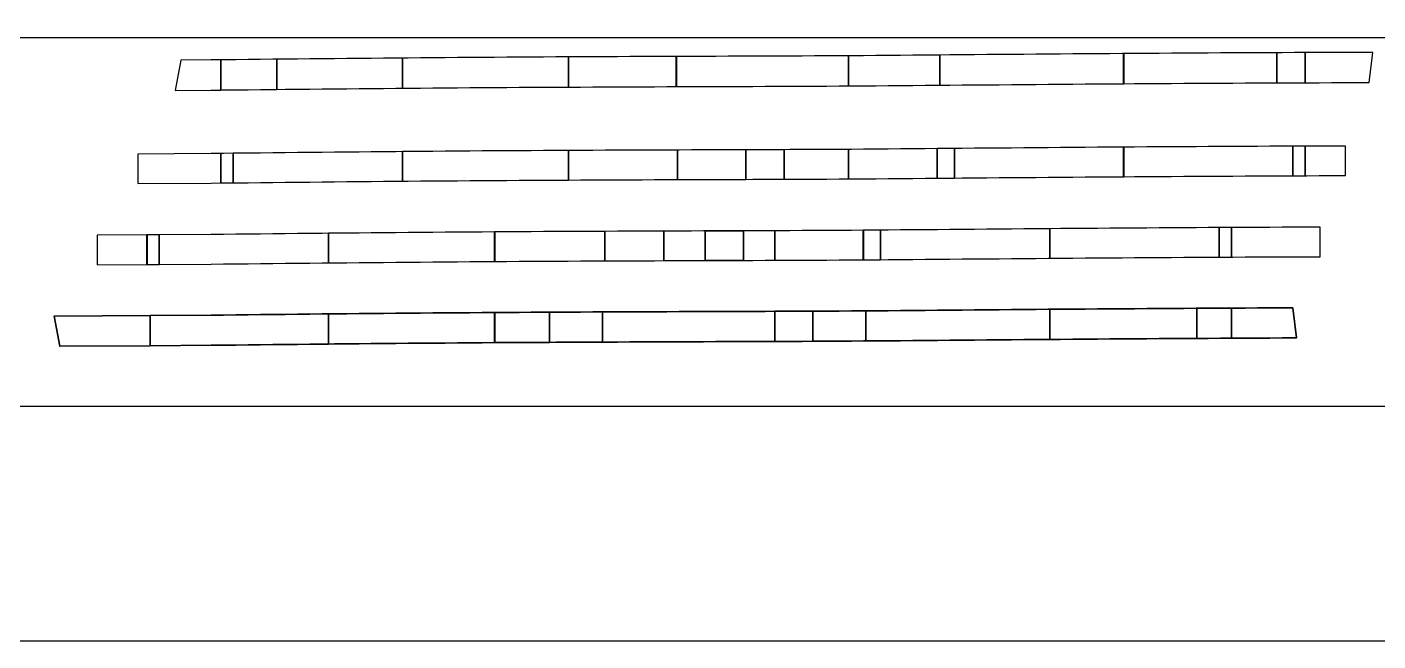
# Model space of a CAD drawing. Extents: x -158665 to 747974, y -1078007 to -307893.
# Drawn here: x 119904 to 229661, y -679459 to -629569 of the extents above; entities that cross this region are included whole.
import ezdxf

# ---------------------------------------------------------------- set-up
doc = ezdxf.new("R2010")
doc.units = 0
doc.header["$LTSCALE"] = 0.02
doc.header["$MEASUREMENT"] = 0
doc.layers.get('0').update_dxf_attribs({"linetype": 'CONTINUOUS'})
doc.layers.add('1图框轮廓', color=7, linetype='CONTINUOUS', lineweight=35)

msp = doc.modelspace()

# ---------------------------------------------------------------- linework, layer by layer
msp.add_lwpolyline([(37548.5, -679459.3), (284613, -679459.3), (284613, -423539.7), (37548.5, -423539.7)], close=True)
at = {"color": 7, "ltscale": 3}
msp.add_lwpolyline([(233013.9, -630449.1), (118958.6, -630449.1), (118958.6, -660367.3), (233013.9, -660367.3)], close=True, dxfattribs=at)
at = {"color": 181, "ltscale": 3}
for points in [[(140210.5, -632190.1), (139875.9, -632193.6), (138875.9, -632204.2), (137875.9, -632214.9), (136875.9, -632225.6), (135875.9, -632236.4), (135654.7, -632238.7), (135654.7, -634686.8), (135875.9, -634684.5), (136875.9, -634673.7), (137875.9, -634663), (138875.9, -634652.3), (139875.9, -634641.7), (140210.5, -634638.2)], [(223743, -631648.3), (222875.9, -631651.8), (221875.9, -631655.9), (221441.5, -631657.8), (221441.5, -634105.9), (221875.9, -634104), (222875.9, -634099.9), (223743, -634096.3)], [(229242, -631628.2), (228875.9, -631629.4), (227875.9, -631632.9), (226875.9, -631636.5), (225875.9, -631640.1), (224875.9, -631643.9), (223875.9, -631647.7), (223749, -631648.2), (223749, -634096.3), (223875.9, -634095.8), (224875.9, -634092), (225875.9, -634088.2), (226875.9, -634084.6), (227875.9, -634081), (228875.9, -634077.5), (228953.2, -634077.2)], [(135648.7, -632238.8), (134875.9, -632246.9), (132410.5, -632262.9), (131952.5, -634714), (134875.9, -634695), (135648.7, -634686.9)]]:
    msp.add_lwpolyline(points, close=True, dxfattribs=at)
at = {"color": 1, "ltscale": 3}
for points in [[(150397.3, -632091.2), (149875.9, -632095.7), (148875.9, -632104.6), (147875.9, -632113.7), (146875.9, -632123), (145875.9, -632132.6), (144875.9, -632142.3), (143875.9, -632152.3), (142875.9, -632162.4), (141875.9, -632172.7), (140875.9, -632183.1), (140210.5, -632190.1), (140210.5, -634638.2), (140875.9, -634631.2), (141875.9, -634620.8), (142875.9, -634610.5), (143875.9, -634600.4), (144875.9, -634590.4), (145875.9, -634580.7), (146875.9, -634571.1), (147875.9, -634561.8), (148875.9, -634552.7), (149875.9, -634543.8), (150397.3, -634539.3)], [(163897.3, -632000.1), (163875.9, -632000.2), (162875.9, -632005.3), (161875.9, -632010.6), (160875.9, -632016.2), (159875.9, -632022), (158875.9, -632028.1), (157875.9, -632034.5), (156875.9, -632041.2), (155875.9, -632048.1), (154875.9, -632055.4), (153875.9, -632062.9), (152875.9, -632070.7), (151875.9, -632078.8), (150875.9, -632087.1), (150403.3, -632091.2), (150403.3, -634539.2), (150875.9, -634535.2), (151875.9, -634526.9), (152875.9, -634518.8), (153875.9, -634511), (154875.9, -634503.5), (155875.9, -634496.2), (156875.9, -634489.3), (157875.9, -634482.6), (158875.9, -634476.2), (159875.9, -634470.1), (160875.9, -634464.3), (161875.9, -634458.7), (162875.9, -634453.4), (163897.3, -634448.2)], [(172652.5, -631964.1), (171875.9, -631966.9), (170875.9, -631970.5), (169875.9, -631974.2), (168875.9, -631978.1), (167875.9, -631982.2), (166875.9, -631986.4), (165875.9, -631990.8), (164875.9, -631995.4), (163903.3, -632000.1), (163903.3, -634448.1), (164875.9, -634443.5), (165875.9, -634438.9), (166875.9, -634434.5), (167875.9, -634430.3), (168875.9, -634426.2), (169875.9, -634422.3), (170875.9, -634418.6), (171875.9, -634415), (172652.5, -634412.2)], [(208997.3, -631727.5), (208875.8, -631728.3), (207875.9, -631735.4), (206875.9, -631742.7), (205875.9, -631750.2), (204875.9, -631757.9), (203875.9, -631765.7), (202875.9, -631773.7), (201875.9, -631781.8), (200875.9, -631790), (199875.9, -631798.4), (198875.9, -631806.8), (197875.9, -631815.3), (196875.9, -631823.8), (195875.9, -631832.4), (194875.9, -631841), (194058.5, -631848.1), (194058.5, -634296.1), (194875.9, -634289.1), (195875.9, -634280.5), (196875.9, -634271.9), (197875.9, -634263.4), (198875.9, -634254.9), (199875.9, -634246.5), (200875.9, -634238.1), (201875.9, -634229.9), (202875.9, -634221.8), (203875.9, -634213.8), (204875.9, -634206), (205875.9, -634198.3), (206875.9, -634190.8), (207875.9, -634183.5), (208875.8, -634176.4), (208997.3, -634175.5)], [(221441.5, -631657.8), (220875.9, -631660.3), (219875.9, -631664.8), (218875.9, -631669.5), (217875.9, -631674.4), (216875.9, -631679.5), (215875.9, -631684.8), (214875.9, -631690.4), (213875.9, -631696.1), (212875.9, -631702.1), (211875.9, -631708.3), (210875.9, -631714.8), (209875.9, -631721.4), (209003.3, -631727.4), (209003.3, -634175.5), (209875.9, -634169.5), (210875.9, -634162.9), (211875.9, -634156.4), (212875.9, -634150.2), (213875.9, -634144.2), (214875.9, -634138.5), (215875.9, -634132.9), (216875.9, -634127.6), (217875.9, -634122.5), (218875.9, -634117.6), (219875.9, -634112.9), (220875.9, -634108.4), (221441.5, -634105.9)]]:
    msp.add_lwpolyline(points, close=True, dxfattribs=at)
at = {"color": 2, "ltscale": 3}
for points in [[(186647.3, -631907.9), (185875.9, -631913.5), (184875.9, -631918.4), (183875.9, -631923), (182875.9, -631927.3), (181875.9, -631931.4), (180875.9, -631935.3), (179875.9, -631939), (178875.9, -631942.6), (177875.9, -631946.1), (176875.9, -631949.6), (175875.9, -631953), (174875.9, -631956.4), (173875.9, -631959.8), (172875.9, -631963.3), (172658.5, -631964.1), (172658.5, -634412.1), (172875.9, -634411.4), (173875.9, -634407.9), (174875.9, -634404.5), (175875.9, -634401.1), (176875.9, -634397.7), (177875.9, -634394.2), (178875.9, -634390.7), (179875.9, -634387.1), (180875.9, -634383.4), (181875.9, -634379.5), (182875.9, -634375.4), (183875.9, -634371.1), (184875.9, -634366.5), (185875.9, -634361.6), (186647.3, -634355.9)], [(194052.5, -631848.1), (193875.9, -631849.6), (192875.9, -631858.1), (191875.9, -631866.5), (190875.9, -631874.8), (189875.9, -631882.9), (188875.9, -631890.9), (187875.9, -631898.7), (186875.9, -631906.2), (186653.3, -631907.8), (186653.3, -634355.9), (186875.9, -634354.3), (187875.9, -634346.8), (188875.9, -634339), (189875.9, -634331), (190875.9, -634322.9), (191875.9, -634314.6), (192875.9, -634306.2), (193875.9, -634297.7), (194052.5, -634296.1)]]:
    msp.add_lwpolyline(points, close=True, dxfattribs=at)
at = {"color": 3, "ltscale": 3}
for points in [[(135648.7, -639841.1), (134875.9, -639849.2), (128904.2, -639888), (128904.2, -642288), (134875.9, -642249.2), (135648.7, -642241.1)], [(136650.3, -639830.3), (135875.9, -639838.7), (135654.7, -639841), (135654.7, -642241), (135875.9, -642238.7), (136650.3, -642230.3)], [(150397.3, -639693.5), (149875.9, -639698), (148875.9, -639706.9), (147875.9, -639716), (146875.9, -639725.3), (145875.9, -639734.9), (144875.9, -639744.6), (143875.9, -639754.6), (142875.9, -639764.7), (141875.9, -639775), (140875.9, -639785.4), (139875.9, -639795.9), (138875.9, -639806.5), (137875.9, -639817.2), (136875.9, -639827.9), (136650.3, -639830.3), (136650.3, -642230.3), (136875.9, -642227.9), (137875.9, -642217.2), (138875.9, -642206.5), (139875.9, -642195.9), (140875.9, -642185.4), (141875.9, -642175), (142875.9, -642164.7), (143875.9, -642154.6), (144875.9, -642144.6), (145875.9, -642134.9), (146875.9, -642125.3), (147875.9, -642116), (148875.9, -642106.9), (149875.9, -642098), (150397.3, -642093.5)], [(163897.3, -639602.4), (163875.9, -639602.5), (162875.9, -639607.6), (161875.9, -639612.9), (160875.9, -639618.5), (159875.9, -639624.3), (158875.9, -639630.4), (157875.9, -639636.8), (156875.9, -639643.5), (155875.9, -639650.4), (154875.9, -639657.7), (153875.9, -639665.2), (152875.9, -639673), (151875.9, -639681.1), (150875.9, -639689.4), (150403.3, -639693.5), (150403.3, -642093.5), (150875.9, -642089.4), (151875.9, -642081.1), (152875.9, -642073), (153875.9, -642065.2), (154875.9, -642057.7), (155875.9, -642050.4), (156875.9, -642043.5), (157875.9, -642036.8), (158875.9, -642030.4), (159875.9, -642024.3), (160875.9, -642018.5), (161875.9, -642012.9), (162875.9, -642007.6), (163875.9, -642002.5), (163897.3, -642002.4)], [(172749, -639566), (171875.9, -639569.2), (170875.9, -639572.8), (169875.9, -639576.5), (168875.9, -639580.4), (167875.9, -639584.5), (166875.9, -639588.7), (165875.9, -639593.1), (164875.9, -639597.7), (163903.3, -639602.4), (163903.3, -642002.4), (164875.9, -641997.7), (165875.9, -641993.1), (166875.9, -641988.7), (167875.9, -641984.5), (168875.9, -641980.4), (169875.9, -641976.5), (170875.9, -641972.8), (171875.9, -641969.2), (172749, -641966)], [(178293.3, -639546.9), (177875.9, -639548.4), (176875.9, -639551.9), (175875.9, -639555.3), (174875.9, -639558.7), (173875.9, -639562.1), (172875.9, -639565.6), (172755, -639566), (172755, -641966), (172875.9, -641965.6), (173875.9, -641962.1), (174875.9, -641958.7), (175875.9, -641955.3), (176875.9, -641951.9), (177875.9, -641948.4), (178293.3, -641946.9)], [(186647.3, -639510.2), (185875.9, -639515.8), (184875.9, -639520.7), (183875.9, -639525.3), (182875.9, -639529.6), (181875.9, -639533.7), (181406, -639535.5), (181406, -641935.5), (181875.9, -641933.7), (182875.9, -641929.6), (183875.9, -641925.3), (184875.9, -641920.7), (185875.9, -641915.8), (186647.3, -641910.2)], [(193849, -639452.1), (192875.9, -639460.4), (191875.9, -639468.8), (190875.9, -639477.1), (189875.9, -639485.2), (188875.9, -639493.2), (187875.9, -639501), (186875.9, -639508.5), (186653.3, -639510.1), (186653.3, -641910.1), (186875.9, -641908.5), (187875.9, -641901), (188875.9, -641893.2), (189875.9, -641885.2), (190875.9, -641877.1), (191875.9, -641868.8), (192875.9, -641860.4), (193849, -641852.1)], [(195250.3, -639440.1), (194875.9, -639443.3), (193875.9, -639451.9), (193855, -639452.1), (193855, -641852.1), (193875.9, -641851.9), (194875.9, -641843.3), (195250.3, -641840.1)], [(208997.3, -639329.7), (208875.8, -639330.6), (207875.9, -639337.7), (206875.9, -639345), (205875.9, -639352.5), (204875.9, -639360.2), (203875.9, -639368), (202875.9, -639376), (201875.9, -639384.1), (200875.9, -639392.3), (199875.9, -639400.7), (198875.9, -639409.1), (197875.9, -639417.6), (196875.9, -639426.1), (195875.9, -639434.7), (195250.3, -639440.1), (195250.3, -641840.1), (195875.9, -641834.7), (196875.9, -641826.1), (197875.9, -641817.6), (198875.9, -641809.1), (199875.9, -641800.7), (200875.9, -641792.3), (201875.9, -641784.1), (202875.9, -641776), (203875.9, -641768), (204875.9, -641760.2), (205875.9, -641752.5), (206875.9, -641745), (207875.9, -641737.7), (208875.8, -641730.6), (208997.3, -641729.7)], [(222750.3, -639254.6), (221875.9, -639258.2), (220875.9, -639262.6), (219875.9, -639267.1), (218875.9, -639271.8), (217875.9, -639276.7), (216875.9, -639281.8), (215875.9, -639287.1), (214875.9, -639292.7), (213875.9, -639298.4), (212875.9, -639304.4), (211875.9, -639310.6), (210875.9, -639317.1), (209875.9, -639323.7), (209003.3, -639329.7), (209003.3, -641729.7), (209875.9, -641723.7), (210875.9, -641717.1), (211875.9, -641710.6), (212875.9, -641704.4), (213875.9, -641698.4), (214875.9, -641692.7), (215875.9, -641687.1), (216875.9, -641681.8), (217875.9, -641676.7), (218875.9, -641671.8), (219875.9, -641667.1), (220875.9, -641662.6), (221875.9, -641658.2), (222750.3, -641654.6)], [(223743, -639250.5), (222875.9, -639254.1), (222750.3, -639254.6), (222750.3, -641654.6), (222875.9, -641654.1), (223743, -641650.5)], [(227033.6, -639238.2), (226875.9, -639238.8), (225875.9, -639242.4), (224875.9, -639246.2), (223875.9, -639250), (223749, -639250.5), (223749, -641650.5), (223875.9, -641650), (224875.9, -641646.2), (225875.9, -641642.4), (226875.9, -641638.8), (227033.6, -641638.2)], [(130650.3, -646460.9), (129654.9, -646467.4), (129654.9, -648867.4), (130650.3, -648860.9)], [(144397.3, -646333.6), (143875.9, -646338.9), (142875.9, -646349), (141875.9, -646359.3), (140875.9, -646369.7), (139875.9, -646380.2), (138875.9, -646390.8), (137875.9, -646401.5), (136875.9, -646412.2), (135875.9, -646423), (134875.9, -646433.5), (130650.3, -646460.9), (130650.3, -648860.9), (134875.9, -648833.5), (135875.9, -648823), (136875.9, -648812.2), (137875.9, -648801.5), (138875.9, -648790.8), (139875.9, -648780.2), (140875.9, -648769.7), (141875.9, -648759.3), (142875.9, -648749), (143875.9, -648738.9), (144397.3, -648733.6)], [(157897.3, -646220.9), (157875.9, -646221.1), (156875.9, -646227.8), (155875.9, -646234.7), (154875.9, -646242), (153875.9, -646249.5), (152875.9, -646257.3), (151875.9, -646265.4), (150875.9, -646273.7), (149875.9, -646282.3), (148875.9, -646291.2), (147875.9, -646300.3), (146875.9, -646309.6), (145875.9, -646319.2), (144875.9, -646328.9), (144403.3, -646333.6), (144403.3, -648733.6), (144875.9, -648728.9), (145875.9, -648719.2), (146875.9, -648709.6), (147875.9, -648700.3), (148875.9, -648691.2), (149875.9, -648682.3), (150875.9, -648673.7), (151875.9, -648665.4), (152875.9, -648657.3), (153875.9, -648649.5), (154875.9, -648642), (155875.9, -648634.7), (156875.9, -648627.8), (157897.3, -648620.9)], [(166848.5, -646173.1), (165875.9, -646177.4), (164875.9, -646182), (163875.9, -646186.8), (162875.9, -646191.9), (161875.9, -646197.2), (160875.9, -646202.8), (159875.9, -646208.6), (158875.9, -646214.7), (157903.3, -646220.9), (157903.3, -648620.9), (158875.9, -648614.7), (159875.9, -648608.6), (160875.9, -648602.8), (161875.9, -648597.2), (162875.9, -648591.9), (163875.9, -648586.8), (164875.9, -648582), (165875.9, -648577.4), (166848.5, -648573.1)], [(171650.3, -646154.3), (170875.9, -646157.1), (169875.9, -646160.8), (168875.9, -646164.7), (167875.9, -646168.8), (166875.9, -646173), (166854.5, -646173.1), (166854.5, -648573.1), (166875.9, -648573), (167875.9, -648568.8), (168875.9, -648564.7), (169875.9, -648560.8), (170875.9, -648557.1), (171650.3, -648554.3)], [(174994.5, -646142.6), (174875.9, -646143), (173875.9, -646146.4), (172875.9, -646149.9), (171875.9, -646153.5), (171650.3, -646154.3), (171650.3, -648554.3), (171875.9, -648553.5), (172875.9, -648549.9), (173875.9, -648546.4), (174875.9, -648543), (174994.5, -648542.6)], [(180647.3, -646122.7), (179875.9, -646125.6), (178875.9, -646129.2), (178107.2, -646131.8), (178107.2, -648531.8), (178875.9, -648529.2), (179875.9, -648525.6), (180647.3, -648522.7)], [(187848.5, -646085.5), (186875.9, -646092.8), (185875.9, -646100.1), (184875.9, -646105), (183875.9, -646109.6), (182875.9, -646113.9), (181875.9, -646118), (180875.9, -646121.9), (180653.3, -646122.7), (180653.3, -648522.7), (180875.9, -648521.9), (181875.9, -648518), (182875.9, -648513.9), (183875.9, -648509.6), (184875.9, -648505), (185875.9, -648500.1), (186875.9, -648492.8), (187848.5, -648485.5)], [(189250.3, -646074.5), (188875.9, -646077.5), (187875.9, -646085.3), (187854.5, -646085.4), (187854.5, -648485.4), (187875.9, -648485.3), (188875.9, -648477.5), (189250.3, -648474.5)], [(202997.3, -645959.3), (202875.9, -645960.3), (201875.9, -645968.4), (200875.9, -645976.6), (199875.9, -645985), (198875.9, -645993.4), (197875.9, -646001.9), (196875.9, -646010.4), (195875.9, -646019), (194875.9, -646027.6), (193875.9, -646036.2), (192875.9, -646044.7), (191875.9, -646053.1), (190875.9, -646061.4), (189875.9, -646069.5), (189250.3, -646074.5), (189250.3, -648474.5), (189875.9, -648469.5), (190875.9, -648461.4), (191875.9, -648453.1), (192875.9, -648444.7), (193875.9, -648436.2), (194875.9, -648427.6), (195875.9, -648419), (196875.9, -648410.4), (197875.9, -648401.9), (198875.9, -648393.4), (199875.9, -648385), (200875.9, -648376.6), (201875.9, -648368.4), (202875.9, -648360.3), (202997.3, -648359.3)], [(216750.3, -645866.7), (215875.9, -645871.4), (214875.9, -645877), (213875.9, -645882.7), (212875.9, -645888.7), (211875.9, -645894.9), (210875.9, -645901.4), (209875.9, -645908), (208875.8, -645914.9), (207875.9, -645922), (206875.9, -645929.3), (205875.9, -645936.8), (204875.9, -645944.5), (203875.9, -645952.3), (203003.3, -645959.2), (203003.3, -648359.2), (203875.9, -648352.3), (204875.9, -648344.5), (205875.9, -648336.8), (206875.9, -648329.3), (207875.9, -648322), (208875.8, -648314.9), (209875.9, -648308), (210875.9, -648301.4), (211875.9, -648294.9), (212875.9, -648288.7), (213875.9, -648282.7), (214875.9, -648277), (215875.9, -648271.4), (216750.3, -648266.7)], [(217748.5, -645861.6), (216875.9, -645866.1), (216750.3, -645866.7), (216750.3, -648266.7), (216875.9, -648266.1), (217748.5, -648261.6)], [(224955.2, -645830.2), (224875.9, -645830.5), (223875.9, -645834.3), (222875.9, -645838.4), (221875.9, -645842.5), (220875.9, -645846.9), (219875.9, -645851.4), (218875.9, -645856.1), (217875.9, -645861), (217754.5, -645861.6), (217754.5, -648261.6), (217875.9, -648261), (218875.9, -648256.1), (219875.9, -648251.4), (220875.9, -648246.9), (221875.9, -648242.5), (222875.9, -648238.4), (223875.9, -648234.3), (224875.9, -648230.5), (224955.2, -648230.2)], [(129648.9, -646467.4), (125608.5, -646493.7), (125608.5, -648893.7), (129648.9, -648867.4)]]:
    msp.add_lwpolyline(points, close=True, dxfattribs=at)
at = {"color": 5, "ltscale": 3}
msp.add_lwpolyline([(181406, -639535.5), (180875.9, -639537.6), (179875.9, -639541.3), (178875.9, -639544.9), (178293.3, -639546.9), (178293.3, -641946.9), (178875.9, -641944.9), (179875.9, -641941.3), (180875.9, -641937.6), (181406, -641935.5)], close=True, dxfattribs=at)
at = {"layer": '1图框轮廓', "color": 5}
msp.add_lwpolyline([(178107.2, -646131.8), (177875.9, -646132.7), (176875.9, -646136.2), (175875.9, -646139.6), (174994.5, -646142.6), (174994.5, -648542.6), (175875.9, -648539.6), (176875.9, -648536.2), (177875.9, -648532.7), (178107.2, -648531.8)], close=True, dxfattribs=at)
at = {"layer": '1图框轮廓', "color": 183}
for points in [[(129897.6, -653014.4), (122100.6, -653065), (122557.5, -655510.1), (129897.6, -655462.4)], [(217748.5, -652410.1), (216875.9, -652414.6), (215875.9, -652419.9), (214947.6, -652425.1), (214947.6, -654873.1), (215875.9, -654867.9), (216875.9, -654862.6), (217748.5, -654858.2)], [(222746.9, -652387.4), (221875.9, -652391), (220875.9, -652395.4), (219875.9, -652399.9), (218875.9, -652404.6), (217875.9, -652409.5), (217754.5, -652410.1), (217754.5, -654858.2), (217875.9, -654857.5), (218875.9, -654852.6), (219875.9, -654847.9), (220875.9, -654843.4), (221875.9, -654839), (222875.9, -654834.9), (223035.5, -654834.3)]]:
    msp.add_lwpolyline(points, close=True, dxfattribs=at)
at = {"layer": '1图框轮廓', "color": 1}
for points in [[(144397.3, -652882.2), (143875.9, -652887.4), (142875.9, -652897.5), (141875.9, -652907.8), (140875.9, -652918.2), (139875.9, -652928.7), (138875.9, -652939.3), (137875.9, -652950), (136875.9, -652960.7), (135875.9, -652971.5), (134875.9, -652982), (129903.6, -653014.3), (129903.6, -655462.4), (134875.9, -655430), (135875.9, -655419.5), (136875.9, -655408.7), (137875.9, -655398), (138875.9, -655387.3), (139875.9, -655376.7), (140875.9, -655366.2), (141875.9, -655355.8), (142875.9, -655345.5), (143875.9, -655335.4), (144397.3, -655330.2)], [(157897.3, -652769.5), (157875.9, -652769.6), (156875.9, -652776.3), (155875.9, -652783.2), (154875.9, -652790.5), (153875.9, -652798), (152875.9, -652805.8), (151875.9, -652813.9), (150875.9, -652822.2), (149875.9, -652830.8), (148875.9, -652839.7), (147875.9, -652848.8), (146875.9, -652858.1), (145875.9, -652867.7), (144875.9, -652877.4), (144403.3, -652882.1), (144403.3, -655330.2), (144875.9, -655325.4), (145875.9, -655315.7), (146875.9, -655306.1), (147875.9, -655296.8), (148875.9, -655287.7), (149875.9, -655278.8), (150875.9, -655270.2), (151875.9, -655261.9), (152875.9, -655253.8), (153875.9, -655246), (154875.9, -655238.5), (155875.9, -655231.2), (156875.9, -655224.3), (157897.3, -655217.5)], [(162347.6, -652743.2), (161875.9, -652745.7), (160875.9, -652751.3), (159875.9, -652757.1), (158875.9, -652763.2), (157903.3, -652769.4), (157903.3, -655217.5), (158875.9, -655211.2), (159875.9, -655205.1), (160875.9, -655199.3), (161875.9, -655193.7), (162347.6, -655191.2)], [(188052.5, -652632.4), (187875.9, -652633.8), (186875.9, -652641.3), (185875.9, -652648.6), (184875.9, -652653.5), (183875.9, -652658.1), (183747.6, -652658.6), (183747.6, -655106.7), (183875.9, -655106.1), (184875.9, -655101.5), (185875.9, -655096.6), (186875.9, -655089.3), (187875.9, -655081.8), (188052.5, -655080.5)], [(202997.3, -652507.8), (202875.9, -652508.8), (201875.9, -652516.9), (200875.9, -652525.1), (199875.9, -652533.5), (198875.9, -652541.9), (197875.9, -652550.4), (196875.9, -652558.9), (195875.9, -652567.5), (194875.9, -652576.1), (193875.9, -652584.7), (192875.9, -652593.2), (191875.9, -652601.6), (190875.9, -652609.9), (189875.9, -652618), (188875.9, -652626), (188058.5, -652632.4), (188058.5, -655080.4), (188875.9, -655074), (189875.9, -655066), (190875.9, -655057.9), (191875.9, -655049.6), (192875.9, -655041.2), (193875.9, -655032.7), (194875.9, -655024.1), (195875.9, -655015.5), (196875.9, -655006.9), (197875.9, -654998.4), (198875.9, -654989.9), (199875.9, -654981.5), (200875.9, -654973.1), (201875.9, -654964.9), (202875.9, -654956.8), (202997.3, -654955.9)], [(214947.6, -652425.1), (214875.9, -652425.5), (213875.9, -652431.2), (212875.9, -652437.2), (211875.9, -652443.4), (210875.9, -652449.9), (209875.9, -652456.5), (208875.8, -652463.4), (207875.9, -652470.5), (206875.9, -652477.8), (205875.9, -652485.3), (204875.9, -652493), (203875.9, -652500.8), (203003.3, -652507.8), (203003.3, -654955.8), (203875.9, -654948.8), (204875.9, -654941), (205875.9, -654933.3), (206875.9, -654925.8), (207875.9, -654918.5), (208875.8, -654911.4), (209875.9, -654904.5), (210875.9, -654897.9), (211875.9, -654891.4), (212875.9, -654885.2), (213875.9, -654879.2), (214875.9, -654873.5), (214947.6, -654873.1)]]:
    msp.add_lwpolyline(points, close=True, dxfattribs=at)
at = {"layer": '1图框轮廓', "color": 2}
for points in [[(166652.5, -652722.5), (165875.9, -652725.9), (164875.9, -652730.5), (163875.9, -652735.3), (162875.9, -652740.4), (162347.6, -652743.2), (162347.6, -655191.2), (162875.9, -655188.4), (163875.9, -655183.3), (164875.9, -655178.5), (165875.9, -655173.9), (166652.5, -655170.5)], [(180647.3, -652671.2), (179875.9, -652674.1), (178875.9, -652677.7), (177875.9, -652681.2), (176875.9, -652684.7), (175875.9, -652688.1), (174875.9, -652691.5), (173875.9, -652694.9), (172875.9, -652698.4), (171875.9, -652702), (170875.9, -652705.6), (169875.9, -652709.3), (168875.9, -652713.2), (167875.9, -652717.3), (166875.9, -652721.5), (166658.5, -652722.5), (166658.5, -655170.5), (166875.9, -655169.5), (167875.9, -655165.3), (168875.9, -655161.2), (169875.9, -655157.3), (170875.9, -655153.6), (171875.9, -655150), (172875.9, -655146.4), (173875.9, -655142.9), (174875.9, -655139.5), (175875.9, -655136.1), (176875.9, -655132.7), (177875.9, -655129.2), (178875.9, -655125.7), (179875.9, -655122.1), (180647.3, -655119.3)], [(183747.6, -652658.6), (182875.9, -652662.4), (181875.9, -652666.5), (180875.9, -652670.4), (180653.3, -652671.2), (180653.3, -655119.3), (180875.9, -655118.4), (181875.9, -655114.5), (182875.9, -655110.4), (183747.6, -655106.7)]]:
    msp.add_lwpolyline(points, close=True, dxfattribs=at)

doc.saveas('drawing.dxf')
